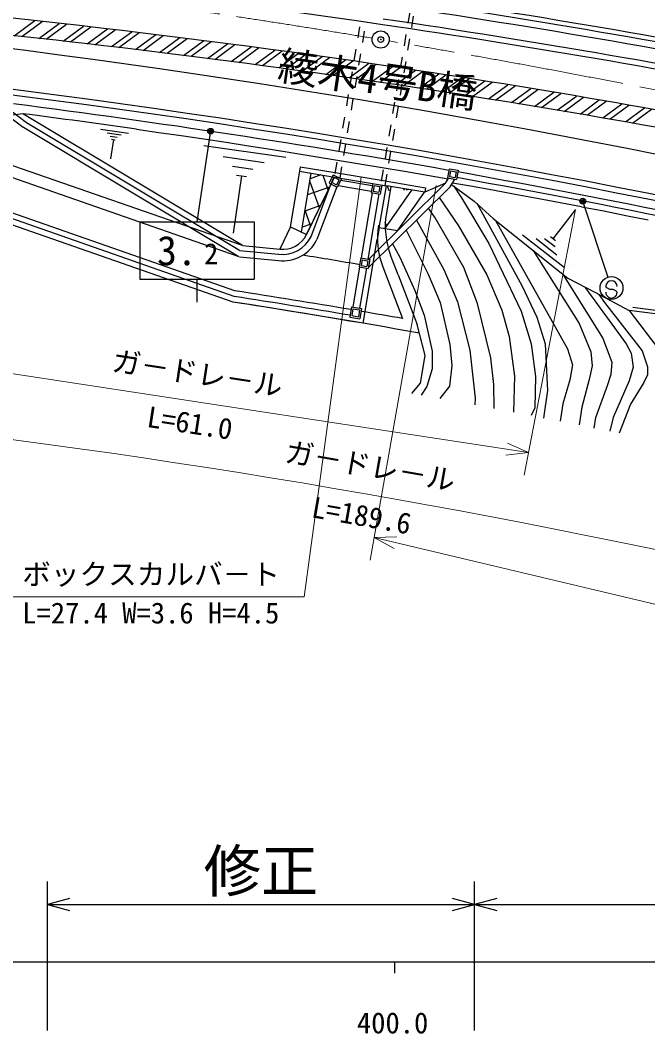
# Model space of a CAD drawing. Units: millimetres, scale not verified. Extents: x 0 to 700000, y -47500 to 447500.
# Drawn here: x 435335 to 490118, y 198715 to 287239 of the extents above; entities that cross this region are included whole.
import ezdxf
from ezdxf.enums import TextEntityAlignment as Align

# ---------------------------------------------------------------- set-up
doc = ezdxf.new("R2010")
doc.units = ezdxf.units.MM
doc.header["$LTSCALE"] = 1000
doc.header["$PDMODE"] = 32
doc.header["$PDSIZE"] = 500
doc.linetypes.add('CHAIN', pattern=[18.5, 12, -1.5, 3.5, -1.5])
doc.layers.add('作業ﾚｲﾔ1', color=7, linetype='Continuous', lineweight=25)
doc.layers.add('作業ﾚｲﾔ3', color=7, linetype='Continuous', lineweight=25)
doc.styles.add('@ＭＳ ゴシック', font='')
doc.styles.add('ＭＳ ゴシック', font='')
doc.styles.get('@ＭＳ ゴシック').set_extended_font_data('@MS Gothic')
doc.styles.get('ＭＳ ゴシック').set_extended_font_data('MS Gothic')

msp = doc.modelspace()

# ---------------------------------------------------------------- linework, layer by layer
at = {"layer": '作業ﾚｲﾔ1'}
for p, q in [((469337, 287972), (469172, 286986)), ((434811, 285890), (436598, 287206)), ((435473, 285819), (437259, 287133)), ((436943, 285659), (438725, 286971)), ((437604, 285586), (439384, 286898)), ((469513, 286604), (469679, 287590)), ((439069, 285423), (440846, 286732)), ((439727, 285349), (441502, 286657)), ((441187, 285183), (442959, 286488)), ((441844, 285107), (443614, 286411)), ((443299, 284937), (445066, 286238)), ((443953, 284860), (445719, 286160)), ((445405, 284687), (447166, 285984)), ((464963, 286679), (464798, 285693)), ((465238, 285294), (465403, 286280)), ((469006, 285999), (468841, 285013)), ((446057, 284608), (447817, 285904)), ((447503, 284432), (449260, 285725)), ((448153, 284351), (449908, 285644)), ((449595, 284171), (451347, 285461)), ((450243, 284090), (451994, 285379)), ((451681, 283906), (453428, 285193)), ((452327, 283823), (454072, 285109)), ((469182, 284631), (469348, 285617)), ((453760, 283637), (455502, 284920)), ((454404, 283552), (456145, 284834)), ((455833, 283362), (457570, 284642)), ((456475, 283276), (458211, 284555)), ((457899, 283083), (459632, 284359)), ((458539, 282996), (460270, 284271)), ((464632, 284707), (464467, 283720)), ((464907, 283322), (465072, 284308)), ((459959, 282799), (461687, 284072)), ((460597, 282710), (462324, 283982)), ((462013, 282511), (463736, 283780)), ((462649, 282421), (464371, 283689)), ((464060, 282218), (465779, 283484)), ((464694, 282126), (466412, 283391)), ((468675, 284027), (468510, 283041)), ((468852, 282659), (469017, 283645)), ((464301, 282734), (464136, 281748)), ((466102, 281921), (467816, 283183)), ((466734, 281827), (468447, 283089)), ((468137, 281619), (469847, 282878)), ((468767, 281524), (470476, 282782)), ((470166, 281312), (471872, 282568)), ((470795, 281216), (472499, 282471)), ((464576, 281349), (464742, 282336)), ((468345, 282054), (468179, 281068)), ((468521, 280686), (468686, 281672)), ((472189, 281001), (473891, 282254)), ((472816, 280904), (474516, 282156)), ((474207, 280686), (475904, 281936)), ((474832, 280588), (476527, 281836)), ((476218, 280367), (477911, 281613)), ((476841, 280267), (478533, 281512)), ((463971, 280762), (463805, 279775)), ((478224, 280043), (479912, 281286)), ((478845, 279941), (480532, 281184)), ((480223, 279715), (481908, 280955)), ((480843, 279612), (482526, 280851)), ((464245, 279377), (464411, 280363)), ((468014, 280082), (467848, 279096)), ((482217, 279382), (483898, 280620)), ((482835, 279278), (484514, 280515)), ((484206, 279046), (485882, 280280)), ((484822, 278940), (486496, 280174)), ((486188, 278705), (487860, 279936)), ((486802, 278598), (488473, 279829)), ((435553, 279076), (425628, 277676)), ((433767, 279309), (435591, 277889)), ((435890, 278290), (434661, 279210)), ((454739, 267553), (435553, 279076)), ((468190, 278714), (468355, 279700)), ((488165, 278360), (489833, 279588)), ((488777, 278252), (490444, 279479)), ((454481, 267125), (435890, 278290)), ((463640, 278789), (463474, 277803)), ((463915, 277404), (464080, 278391)), ((467683, 278110), (467518, 277123)), ((454739, 267553), (425628, 277676)), ((454420, 266578), (435608, 277876)), ((442349, 277731), (444778, 277384)), ((442922, 277401), (444136, 277228)), ((443191, 277115), (443798, 277029)), ((451927, 277393), (450759, 269630)), ((467859, 276741), (468025, 277728)), ((454363, 266612), (425513, 276683)), ((443460, 276829), (443217, 275128)), ((443308, 276851), (443612, 276807)), ((451373, 276301), (458533, 275280)), ((463309, 276817), (463144, 275830)), ((463584, 275432), (463749, 276418)), ((453061, 275330), (456641, 274819)), ((467352, 276137), (467187, 275151)), ((467528, 274769), (467694, 275755)), ((453854, 274486), (455644, 274231)), ((459769, 274451), (459703, 274056)), ((459769, 274451), (462826, 273937)), ((462978, 274844), (462813, 273858)), ((463253, 273460), (463418, 274446)), ((454081, 263610), (425165, 273703)), ((454647, 273643), (453933, 268631)), ((454200, 273706), (455095, 273579)), ((458938, 269192), (459752, 274047)), ((459703, 274056), (462760, 273542)), ((459875, 268738), (460738, 273882)), ((460325, 268520), (462760, 273542)), ((461579, 273726), (460657, 273399)), ((462221, 272430), (461773, 273690)), ((462661, 273738), (462302, 273023)), ((462661, 273738), (463376, 273379)), ((462760, 273542), (467296, 272780)), ((462826, 273937), (467362, 273174)), ((467021, 274165), (466856, 273178)), ((467198, 272796), (467363, 273783)), ((472782, 274271), (472645, 273482)), ((472782, 274271), (473570, 274134)), ((472904, 274097), (472818, 273605)), ((472818, 273605), (473311, 273519)), ((472904, 274097), (473397, 274012)), ((473397, 274012), (473311, 273519)), ((473570, 274134), (473433, 273345)), ((453927, 262622), (425049, 272710)), ((454092, 263094), (425214, 273182)), ((462745, 273511), (460325, 268520)), ((462336, 272668), (460421, 271989)), ((461455, 270850), (460623, 273195)), ((462462, 272943), (460718, 268314)), ((462962, 272691), (461225, 268083)), ((462302, 273023), (463017, 272664)), ((462728, 273537), (462503, 273090)), ((462503, 273090), (462950, 272865)), ((462728, 273537), (463174, 273312)), ((463174, 273312), (462950, 272865)), ((463376, 273379), (463017, 272664)), ((463084, 272798), (465990, 272310)), ((463319, 273266), (466076, 272803)), ((472872, 272694), (465727, 265638)), ((472476, 273006), (465757, 266371)), ((466106, 272977), (465969, 272189)), ((466106, 272977), (466894, 272840)), ((466228, 272804), (466142, 272311)), ((466228, 272804), (466721, 272718)), ((466721, 272718), (466635, 272225)), ((466682, 269116), (467296, 272780)), ((466894, 272840), (466757, 272052)), ((470649, 272218), (467296, 272780)), ((467691, 272714), (467299, 270380)), ((467362, 273174), (470715, 272611)), ((467557, 272342), (467409, 272761)), ((472469, 273011), (470649, 272218)), ((472476, 273006), (472750, 273462)), ((472645, 273482), (473433, 273345)), ((472872, 272694), (473278, 273370)), ((473000, 272906), (474979, 271441)), ((465124, 266481), (466078, 272170)), ((465716, 266378), (466670, 272067)), ((465969, 272189), (466757, 272052)), ((466142, 272311), (466635, 272225)), ((467175, 269033), (469535, 272404)), ((468267, 268850), (470627, 272221)), ((468869, 272383), (468819, 272525)), ((469217, 272458), (469021, 272388)), ((470715, 272611), (470649, 272218)), ((461560, 271066), (460184, 270578)), ((474979, 271441), (476611, 269924)), ((484489, 271306), (486642, 264803)), ((460689, 269270), (460197, 270656)), ((481850, 268160), (483835, 270715)), ((445759, 269630), (455759, 269630)), ((445759, 269630), (445759, 264630)), ((455759, 269630), (455759, 264630)), ((458938, 269192), (457983, 267255)), ((458938, 269192), (460325, 268520)), ((460783, 269465), (459947, 269168)), ((466682, 269116), (466508, 268081)), ((468267, 268850), (466682, 269116)), ((467328, 269252), (467208, 269588)), ((476611, 269924), (483140, 264723)), ((467218, 269096), (467085, 269048)), ((482825, 265647), (479174, 268482)), ((482078, 267982), (481622, 268337)), ((454739, 267553), (457983, 267255)), ((465282, 260768), (466508, 268081)), ((482196, 266721), (480371, 268138)), ((482023, 267440), (481110, 268149)), ((454475, 266573), (457874, 266261)), ((454481, 267125), (457881, 266813)), ((465063, 266492), (464926, 265704)), ((465063, 266492), (465851, 266355)), ((468321, 265007), (467665, 266719)), ((464403, 262182), (464992, 265692)), ((464926, 265704), (465714, 265566)), ((464996, 262086), (465583, 265589)), ((465185, 266318), (465100, 265826)), ((465100, 265826), (465592, 265740)), ((465185, 266318), (465678, 266233)), ((465678, 266233), (465592, 265740)), ((465851, 266355), (465714, 265566)), ((466987, 265695), (468712, 261188)), ((483368, 265907), (483369, 265907)), ((468321, 265007), (469987, 260655)), ((483140, 264723), (485556, 263469)), ((445759, 264630), (455759, 264630)), ((450759, 264630), (450759, 262630)), ((486556, 263864), (486457, 263982)), ((486801, 263725), (486556, 263864)), ((485556, 263469), (488495, 261897)), ((487102, 263723), (486801, 263725)), ((487347, 263611), (487102, 263723)), ((487453, 263475), (487347, 263611)), ((464250, 262206), (464106, 261318)), ((464250, 262206), (465138, 262063)), ((464374, 262034), (464278, 261442)), ((464374, 262034), (464966, 261938)), ((465138, 262063), (464994, 261174)), ((495923, 261217), (488820, 262161)), ((464106, 261318), (464994, 261174)), ((464278, 261442), (464870, 261346)), ((464966, 261938), (464870, 261346)), ((502145, 260083), (488495, 261897)), ((488495, 261897), (490900, 258709)), ((470688, 257962), (469987, 260655)), ((470268, 255554), (470688, 257962)), ((469516, 254640), (470268, 255554)), ((40000, 205000), (579000, 205000)), ((468000, 205000), (468000, 204000))]:
    msp.add_line(p, q, dxfattribs=at)
at = {"layer": '作業ﾚｲﾔ1', "lineweight": 13}
for p, q in [((465094, 273556), (460131, 236883)), ((471659, 272796), (465880, 240090)), ((483771, 270559), (479327, 247518)), ((421165, 258443), (479706, 249482)), ((479706, 249482), (477875, 250286)), ((477718, 249263), (479706, 249482)), ((468227, 242117), (466228, 242060)), ((466228, 242060), (551734, 221766)), ((466228, 242060), (467988, 241110)), ((434131, 236883), (460131, 236883))]:
    msp.add_line(p, q, dxfattribs=at)
at = {"layer": '作業ﾚｲﾔ1'}
for points in [[(445491, 277728), (447444, 277448), (449396, 277163), (451347, 276873), (453297, 276578), (455247, 276279), (457196, 275974), (459144, 275665), (461091, 275351), (464982, 274708)], [(445491, 277727), (447444, 277447), (449396, 277163), (451347, 276873), (453297, 276578), (455247, 276279), (457196, 275974), (459144, 275665), (461091, 275351), (464982, 274708)], [(464983, 274708), (466928, 274380), (468872, 274046), (472701, 273380)], [(473087, 273051), (474655, 272770), (476595, 272417), (478534, 272060), (480472, 271697), (484345, 270958)], [(473196, 272761), (473866, 271739), (476235, 267743), (479070, 261837), (479943, 258984), (480329, 256127), (480269, 253389), (479954, 252706)], [(473247, 273023), (474655, 272770), (476595, 272417), (478534, 272060), (480473, 271697), (484345, 270958)], [(471920, 271754), (473598, 269282), (476074, 265017), (477378, 261919), (478011, 259606), (478478, 256164), (478407, 252998)], [(481052, 252492), (481406, 254908), (481195, 258957), (480473, 261281), (479186, 263994), (475216, 271221)], [(484346, 270957), (486282, 270580), (488216, 270198), (490150, 269812)], [(476713, 253318), (476683, 255428), (476411, 257760), (475248, 262501), (474054, 265650), (471547, 269982), (470990, 270836)], [(469921, 269781), (472305, 265483), (473501, 262653), (474600, 258431), (475061, 254224), (475013, 253640)], [(476826, 269752), (483113, 258528), (483553, 257133), (483325, 255820), (482718, 253724), (482460, 252217)], [(469033, 268904), (470948, 265076), (471994, 262584), (472828, 258905), (473025, 257093), (472797, 255270), (471977, 254192)], [(467840, 267725), (468467, 266532), (469781, 263624), (470602, 261479), (471309, 258327), (471285, 256797), (470837, 255257), (470327, 254492)], [(480120, 267128), (484121, 260766), (485142, 258278), (485271, 257048), (485008, 255868), (484375, 253456), (484138, 251889)], [(485452, 251621), (485579, 252541), (486621, 255349), (486935, 256332), (487010, 257344), (486202, 259487), (482779, 265010)], [(484634, 263934), (484708, 263823), (488226, 258982), (488674, 258160), (488840, 256927), (488489, 255757), (487103, 252544), (486806, 251344)], [(485853, 263291), (486347, 262598), (489621, 258363), (490099, 256963), (490101, 256260), (489775, 255598), (488617, 253698), (487639, 251174)]]:
    msp.add_lwpolyline(points, dxfattribs=at)
for centre, radius in [((466805, 285553), 750), ((451949, 277541), 150), ((451949, 277541), 120), ((451949, 277541), 90), ((451949, 277541), 60), ((451949, 277541), 30), ((484442, 271448), 150), ((484442, 271448), 120), ((484442, 271448), 90), ((484442, 271448), 60), ((484442, 271448), 30), ((486956, 263854), 1000)]:
    msp.add_circle(centre, radius, dxfattribs=at)
for centre, radius, start, end in [((350446, -504561), 799940, 81.62568, 90.22351), ((350446, -504561), 796440, 81.62568, 90.22351), ((334474, -503423), 794500, 73.31739, 86.92469), ((350446, -504561), 794940, 81.62568, 88.07865), ((350171, -506542), 804690, 75.895, 81.62688), ((350171, -506542), 804290, 75.895, 81.62688), ((350171, -506542), 803690, 75.895, 81.62688), ((350171, -506542), 801940, 75.895, 81.62688), ((350171, -506542), 802440, 75.895, 81.62688), ((334474, -503423), 790500, 73.31789, 86.92555), ((334474, -503423), 791000, 73.31782, 86.92544), ((350171, -506542), 798440, 75.895, 81.62688), ((350171, -506542), 796940, 75.895, 81.62688), ((334474, -503423), 789750, 79.91573, 82.70598), ((334474, -503423), 789000, 81.91138, 82.63964), ((334474, -503423), 789750, 79.76272, 79.85769), ((334474, -503423), 789750, 73.31798, 79.76272), ((334474, -503423), 789250, 73.31804, 79.85751), ((474203, 269222), 7000, 170.47891, 200.94796), ((473524, 268198), 7000, 170.47891, 200.94796), ((458237, 269566), 2776, 262.94343, 334.14544), ((458277, 269512), 2276, 262.57751, 334.1413), ((458277, 269512), 3276, 262.93933, 334.14133), ((334130, -506403), 783300, 80.38039, 80.75353), ((486957, 263979), 500, 359.55488, 179.55488), ((334130, -506403), 778800, 80.39097, 81.14576), ((334130, -506403), 779300, 80.39123, 81.14576), ((486953, 263479), 500, 179.55488, 359.55488), ((326957, -550939), 823409, 80.32903, 81.12962), ((334127, -506403), 778300, 79.93251, 81.14553), ((334127, -506403), 779300, 80.05513, 80.32483)]:
    msp.add_arc(centre, radius, start, end, dxfattribs=at)
at = {"layer": '作業ﾚｲﾔ1', "linetype": 'CHAIN', "lineweight": 13}
for start, end in [(80.53407, 81.91275), (79.04796, 80.42664), (77.61557, 79.04796)]:
    msp.add_arc((334497, -503430), 800000, start, end, dxfattribs=at)
at = {"layer": '作業ﾚｲﾔ1', "lineweight": 13}
msp.add_arc((334497, -503430), 760666, 73.32354, 86.84735, dxfattribs=at)
at = {"layer": '作業ﾚｲﾔ1'}
for p in [(466805, 285553), (451949, 277541), (484442, 271448)]:
    msp.add_point(p, dxfattribs=at)
at = {"layer": '作業ﾚｲﾔ3'}
for p, q in [((437700, 199000), (437700, 212000)), ((475000, 199000), (475000, 212000)), ((475000, 199000), (475000, 212000)), ((439632, 210518), (437700, 210000)), ((437700, 210000), (475000, 210000)), ((437700, 210000), (439632, 209482)), ((475000, 210000), (473068, 210518)), ((473068, 209482), (475000, 210000)), ((476932, 210518), (475000, 210000)), ((475000, 210000), (568000, 210000)), ((475000, 210000), (476932, 209482))]:
    msp.add_line(p, q, dxfattribs=at)

# ---------------------------------------------------------------- texts
at = {"layer": '作業ﾚｲﾔ1'}
for s, height, rotation, style, p in [('綾木4号B橋', 2566, 351.579, 'ＭＳ ゴシック', (466735, 283341)), ('L=61.0', 1833, 351.297, '@ＭＳ ゴシック', (450284, 252974)), ('L=189.6', 1833, 350.039, '@ＭＳ ゴシック', (465295, 244891))]:
    msp.add_text(s, height=height, rotation=rotation, dxfattribs=dict(at, style=style)).set_placement(p, align=Align.TOP_CENTER)
at = {"layer": '作業ﾚｲﾔ1', "style": 'ＭＳ ゴシック'}
msp.add_text('3.', height=2566, dxfattribs=at).set_placement((450759, 267130), align=Align.MIDDLE_RIGHT)
for s, p in [('2', (452009, 265380)), ('400.0', (467844, 198195))]:
    msp.add_text(s, height=1833, dxfattribs=at).set_placement(p, align=Align.BOTTOM_CENTER)
for rotation, p in [(351.297, (450587, 254951)), (350.039, (465641, 246861))]:
    msp.add_text('ガ－ドレ－ル', height=1833, rotation=rotation, dxfattribs=at).set_placement(p, align=Align.BOTTOM_CENTER)
msp.add_text('ボックスカルバ－ト', height=1833, dxfattribs=at).set_placement((435506, 237383), align=Align.BOTTOM_LEFT)
msp.add_text('L=27.4 W=3.6 H=4.5', height=1833, dxfattribs=at).set_placement((435506, 236383), align=Align.TOP_LEFT)
at = {"layer": '作業ﾚｲﾔ3', "style": 'ＭＳ ゴシック'}
msp.add_text('修正', height=3666, dxfattribs=at).set_placement((456350, 210000), align=Align.BOTTOM_CENTER)

doc.saveas('drawing.dxf')
